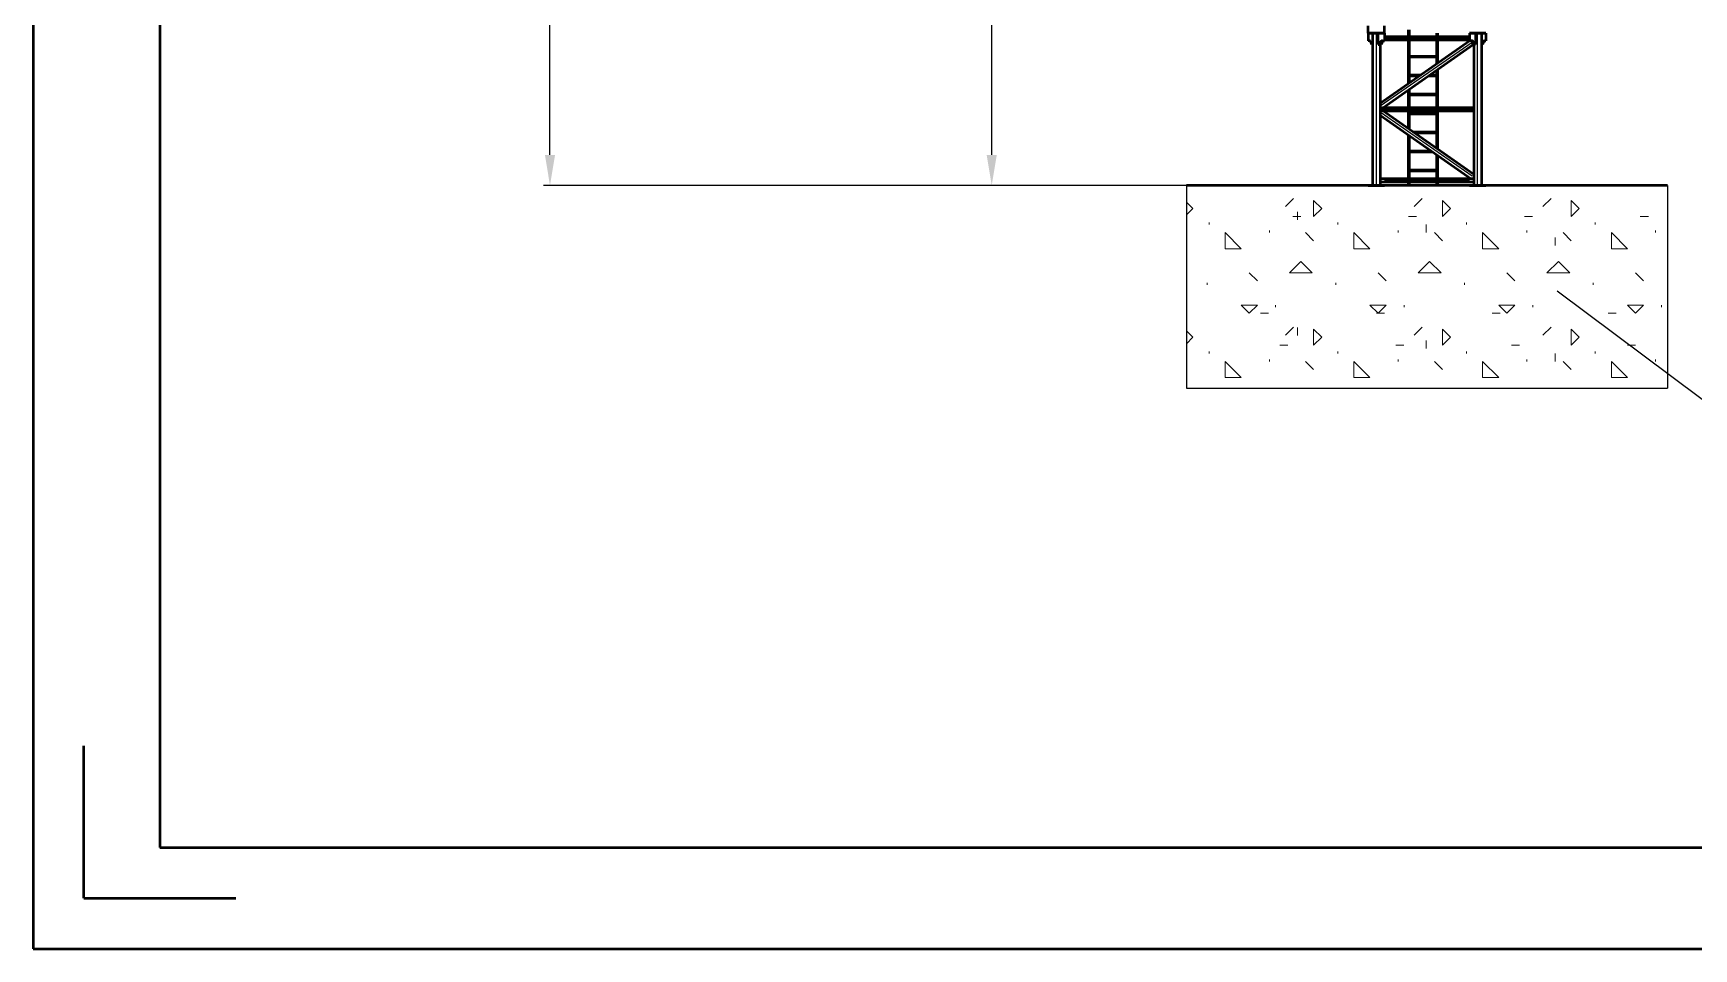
# Model space of a CAD drawing. Header units: millimetres. Extents: x 4452 to 5641, y -238 to 603.
# Drawn here: x 4451.9 to 4779.5, y -238 to -57.4 of the extents above; entities that cross this region are included whole.
import ezdxf
from ezdxf import colors
from ezdxf.entities.mleader import LeaderData, LeaderLine
from ezdxf.math import Vec2, Vec3

# ---------------------------------------------------------------- set-up
doc = ezdxf.new("R2010")
doc.units = ezdxf.units.MM
doc.linetypes.add('CENTER', pattern=[50.8, 31.75, -6.35, 6.35, -6.35])
for name, color, linetype, lineweight in [('中心线层', 1, 'CENTER', 25), ('图层1', 2, 'CENTER', 18), ('图层2', 5, 'Continuous', 70), ('总内框线', 7, 'Continuous', 50), ('标注层', 3, 'Continuous', 25), ('粗实线', 7, 'Continuous', 50), ('细实线', 7, 'Continuous', 25)]:
    doc.layers.add(name, color=color, linetype=linetype, lineweight=lineweight)
doc.styles.add('5号字', font='gbeitc.shx', dxfattribs={"height": 5, "bigfont": 'gbcbig.shx'})
doc.styles.get("Standard").update_dxf_attribs({"font": 'txt', "bigfont": 'gbcbig.shx'})
doc.dimstyles.new('ISO-25', dxfattribs={"dimtxt": 2.5, "dimasz": 2.5, "dimexe": 1.25, "dimexo": 0.625, "dimtad": 1, "dimtxsty": 'Standard', "dimcen": 2.5, "dimadec": 0, "dimazin": 0, "dimtfac": 1, "dimtmove": 0, "dimatfit": 3, "dimfxl": 1, "dimarcsym": 0})

# ---------------------------------------------------------------- blocks, each defined once
blk = doc.blocks.new('*D8')
at = {"layer": 'Defpoints', "color": 0, "transparency": 16777216}
for p in [(4640.98, 410.95), (4716.86, 410.95), (4716.86, -87.39)]:
    blk.add_point(p, dxfattribs=at)
at = {"layer": '标注层', "color": 0, "lineweight": -2, "transparency": 16777216}
for p, q in [((4716.23, 410.95), (4639.73, 410.95)), ((4640.98, -81.39), (4640.98, 404.95)), ((4716.23, -87.39), (4639.73, -87.39))]:
    blk.add_line(p, q, dxfattribs=at)
at = {"layer": '标注层', "color": 0, "transparency": 16777216}
for points in [[(4639.98, 404.95), (4641.98, 404.95), (4640.98, 410.95)], [(4639.98, -81.39), (4641.98, -81.39), (4640.98, -87.39)]]:
    blk.add_solid(points, dxfattribs=at)
at = {"layer": '标注层', "color": 0, "transparency": 16777216, "insert": (4637.85, 161.78), "char_height": 5, "attachment_point": 5, "rotation": 90, "style": '5号字'}
blk.add_mtext('50000', dxfattribs=at)
blk = doc.blocks.new('*D9')
at = {"layer": 'Defpoints', "color": 0, "transparency": 16777216}
for p in [(4553.82, 483.81), (4734.29, 483.81), (4716.86, -87.39)]:
    blk.add_point(p, dxfattribs=at)
at = {"layer": '标注层', "color": 0, "lineweight": -2, "transparency": 16777216}
for p, q in [((4733.66, 483.81), (4552.57, 483.81)), ((4553.82, -81.39), (4553.82, 477.81)), ((4716.23, -87.39), (4552.57, -87.39))]:
    blk.add_line(p, q, dxfattribs=at)
at = {"layer": '标注层', "color": 0, "transparency": 16777216}
for points in [[(4552.82, 477.81), (4554.82, 477.81), (4553.82, 483.81)], [(4552.82, -81.39), (4554.82, -81.39), (4553.82, -87.39)]]:
    blk.add_solid(points, dxfattribs=at)
at = {"layer": '标注层', "color": 0, "transparency": 16777216, "insert": (4550.69, 198.21), "char_height": 5, "attachment_point": 5, "rotation": 90, "style": '5号字'}
blk.add_mtext('57000', dxfattribs=at)
blk = doc.blocks.new('_None')

msp = doc.modelspace()

# ---------------------------------------------------------------- hatches: boundary and pattern name
at = {"layer": '图层2', "lineweight": 5}
h = msp.add_hatch(dxfattribs=at)
h.set_pattern_fill('CONCRE', color=0, style=0, pattern_type=0)
h.set_pattern_definition([(0, (4458.423, -201.505), (25.4, 25.4), [3.175, -22.225]), (90, (4458.423, -201.505), (-25.4, 25.4), [3.175, -22.225]), (135, (4461.598, -201.505), (-25.4, 5e-15), [4.4901, -31.4309]), (0, (4461.598, -187.217), (25.4, 25.4), [3.175, -22.225]), (45, (4463.186, -188.805), (-2e-15, 25.4), [2.245, -33.676]), (135, (4463.186, -188.805), (-25.4, 5e-15), [2.245, -33.676]), (0, (4471.123, -180.867), (25.4, 25.4), [4.4901, -20.9099]), (45, (4471.123, -180.867), (5e-15, 25.4), [3.175, -32.746]), (135, (4475.613, -180.867), (-25.4, 5e-15), [3.175, -32.746]), (90, (4475.886, -195.155), (-25.4, 25.4), [3.175, -22.225]), (45, (4475.886, -195.155), (2e-15, 25.4), [2.245, -33.676]), (135, (4477.473, -193.567), (-25.4, 5e-15), [2.245, -33.676]), (0, (4461.598, -195.155), (25.4, 25.4), [1.5875, -21.2725]), (0, (4480.648, -188.805), (25.4, 25.4), [1.5875, -21.2725]), (90, (4472.71, -185.63), (-25.4, 25.4), [1.5875, -21.2725]), (135, (4475.886, -199.917), (-25.4, 2e-15), [2.245, -33.676]), (135, (4464.773, -182.455), (-25.4, 5e-15), [2.245, -33.676]), (45, (4470.33, -193.17), (2e-15, 25.4), [2.245, -33.676]), (90, (4467.154, -198.33), (-25.4, 25.4), [0.3969, -25.0031]), (90, (4468.345, -187.614), (-25.4, 25.4), [0.3969, -25.0031]), (90, (4480.25, -183.248), (-25.4, 25.4), [0.3969, -25.0031]), (90, (4480.648, -196.742), (-25.4, 25.4), [0.3969, -25.0031])])
h.paths.add_polyline_path([(4679.416, -87.386), (4679.416, -127.386), (4774.305, -127.386), (4774.305, -87.386), (4754.305, -87.386)], flags=0)

# ---------------------------------------------------------------- linework, layer by layer
at = {"layer": '中心线层', "color": 0}
for p, q in [((4716.858, -57.379), (4716.858, -87.386)), ((4718.486, -58.379), (4735.235, -58.379)), ((4736.863, -87.386), (4736.863, -57.379)), ((4735.763, -59.207), (4717.608, -71.797)), ((4717.608, -72.382), (4736.112, -72.382)), ((4735.763, -85.558), (4717.608, -72.968)), ((4718.486, -86.386), (4735.235, -86.386))]:
    msp.add_line(p, q, dxfattribs=at)
at = {"layer": '图层1', "color": 0, "linetype": 'Continuous', "lineweight": 50}
for p, q in [((4715.23, -57.379), (4715.23, -55.906)), ((4715.23, -57.379), (4718.486, -57.379)), ((4718.486, -57.379), (4715.23, -57.379)), ((4715.23, -57.379), (4715.23, -58.851)), ((4715.23, -57.379), (4718.486, -57.379)), ((4718.486, -57.379), (4715.23, -57.379)), ((4715.23, -57.379), (4718.486, -57.379)), ((4718.486, -57.379), (4715.23, -57.379)), ((4715.591, -58.851), (4715.23, -58.851)), ((4715.643, -58.888), (4715.91, -59.629)), ((4716.108, -57.379), (4717.608, -57.379)), ((4716.108, -57.379), (4716.108, -87.386)), ((4716.108, -57.379), (4717.608, -57.379)), ((4717.254, -59.629), (4717.861, -58.892)), ((4735.316, -58.851), (4717.608, -71.247)), ((4718.059, -58.925), (4717.805, -59.629)), ((4717.947, -58.851), (4718.486, -58.851)), ((4718.486, -57.379), (4718.486, -55.906)), ((4718.486, -57.379), (4718.486, -58.851)), ((4735.235, -58.079), (4718.486, -58.079)), ((4718.486, -58.679), (4735.235, -58.679)), ((4738.491, -57.379), (4735.235, -57.379)), ((4735.235, -57.379), (4735.235, -58.851)), ((4735.235, -57.379), (4738.491, -57.379)), ((4735.774, -58.851), (4735.235, -58.851)), ((4735.661, -58.925), (4735.915, -59.629)), ((4736.466, -59.629), (4735.86, -58.892)), ((4737.613, -57.379), (4736.112, -57.379)), ((4736.466, -57.379), (4736.466, -59.629)), ((4737.613, -57.379), (4737.613, -87.386)), ((4738.077, -58.888), (4737.81, -59.629)), ((4738.13, -58.851), (4738.491, -58.851)), ((4738.491, -57.379), (4738.491, -58.851)), ((4716.108, -59.629), (4715.91, -59.629)), ((4717.254, -59.629), (4717.805, -59.629)), ((4717.608, -59.629), (4717.608, -87.386)), ((4718.158, -72.083), (4735.949, -59.629)), ((4736.466, -59.629), (4735.915, -59.629)), ((4736.112, -59.629), (4736.112, -87.386)), ((4737.613, -59.629), (4737.81, -59.629)), ((4736.112, -72.082), (4718.158, -72.082)), ((4717.608, -73.518), (4735.565, -86.086)), ((4736.112, -85.251), (4718.158, -72.682)), ((4718.158, -72.683), (4736.112, -72.683)), ((4715.23, -87.386), (4718.486, -87.386)), ((4718.486, -87.386), (4715.23, -87.386)), ((4715.23, -87.386), (4718.486, -87.386)), ((4718.486, -87.386), (4715.23, -87.386)), ((4716.108, -87.386), (4717.608, -87.386)), ((4716.108, -87.386), (4717.608, -87.386)), ((4736.112, -86.086), (4717.608, -86.086)), ((4717.608, -86.686), (4736.112, -86.686)), ((4738.491, -87.386), (4735.235, -87.386)), ((4735.235, -87.386), (4738.491, -87.386)), ((4738.491, -87.386), (4735.235, -87.386)), ((4735.235, -87.386), (4738.491, -87.386)), ((4737.613, -87.386), (4736.112, -87.386)), ((4737.613, -87.386), (4736.112, -87.386))]:
    msp.add_line(p, q, dxfattribs=at)
at = {"layer": '图层1', "color": 0, "lineweight": 50}
for p, q in [((4723.121, -56.679), (4723.121, -57.379)), ((4723.121, -57.379), (4723.121, -58.079)), ((4723.121, -58.679), (4723.121, -62.153)), ((4723.37, -56.679), (4723.37, -57.379)), ((4723.37, -57.379), (4723.37, -58.079)), ((4723.37, -58.679), (4723.37, -62.327)), ((4728.719, -57.379), (4728.719, -58.079)), ((4728.719, -58.679), (4728.719, -63.469)), ((4728.969, -57.379), (4728.969, -58.079)), ((4728.969, -58.679), (4728.969, -63.294)), ((4723.121, -62.153), (4723.121, -67.388)), ((4723.37, -61.876), (4728.719, -61.876)), ((4728.719, -62.125), (4723.37, -62.125)), ((4723.37, -62.327), (4723.37, -67.213)), ((4728.719, -64.69), (4728.719, -66.072)), ((4728.969, -64.515), (4728.969, -66.246)), ((4723.121, -68.609), (4723.121, -72.082)), ((4723.37, -65.615), (4725.653, -65.615)), ((4725.297, -65.864), (4723.37, -65.864)), ((4723.37, -68.434), (4723.37, -72.082)), ((4728.423, -65.864), (4727.041, -65.864)), ((4727.398, -65.615), (4728.067, -65.615)), ((4728.067, -65.615), (4728.719, -65.615)), ((4728.719, -65.864), (4728.423, -65.864)), ((4728.719, -66.072), (4728.719, -72.082)), ((4728.969, -66.246), (4728.969, -72.082)), ((4723.37, -69.354), (4728.719, -69.354)), ((4728.719, -69.604), (4723.37, -69.604)), ((4723.121, -72.683), (4723.121, -76.156)), ((4723.37, -72.683), (4723.37, -76.331)), ((4723.37, -73.093), (4728.719, -73.093)), ((4728.719, -73.343), (4723.37, -73.343)), ((4728.719, -72.683), (4728.719, -78.693)), ((4728.969, -72.683), (4728.969, -78.519)), ((4723.121, -77.377), (4723.121, -81.199)), ((4723.37, -77.552), (4723.37, -81.024)), ((4724.087, -76.832), (4728.719, -76.832)), ((4728.719, -77.082), (4724.443, -77.082)), ((4728.969, -78.519), (4728.969, -80.25)), ((4723.121, -81.199), (4723.121, -82.612)), ((4723.37, -80.572), (4724.017, -80.572)), ((4723.661, -80.821), (4723.37, -80.821)), ((4723.37, -81.024), (4723.37, -82.438)), ((4725.68, -80.821), (4723.661, -80.821)), ((4724.017, -80.572), (4726.036, -80.572)), ((4728.04, -80.821), (4725.68, -80.821)), ((4726.036, -80.572), (4727.684, -80.572)), ((4728.719, -78.693), (4728.719, -80.075)), ((4728.719, -81.296), (4728.719, -86.086)), ((4728.969, -81.47), (4728.969, -86.086)), ((4723.121, -82.612), (4723.121, -86.086)), ((4723.37, -82.438), (4723.37, -86.086)), ((4723.37, -84.311), (4728.719, -84.311)), ((4728.719, -84.56), (4723.37, -84.56)), ((4723.121, -86.686), (4723.121, -87.386)), ((4723.37, -86.686), (4723.37, -87.386)), ((4728.719, -86.686), (4728.719, -87.386)), ((4728.969, -86.686), (4728.969, -87.386))]:
    msp.add_line(p, q, dxfattribs=at)
at = {"layer": '图层1', "color": 0}
for p, q in [((4723.37, -57.379), (4723.121, -57.379)), ((4723.37, -57.379), (4723.121, -57.379)), ((4723.37, -57.379), (4723.121, -57.379)), ((4723.37, -87.386), (4723.121, -87.386)), ((4723.37, -87.386), (4723.121, -87.386)), ((4728.969, -87.386), (4728.719, -87.386))]:
    msp.add_line(p, q, dxfattribs=at)
at = {"layer": '图层1', "color": 0, "linetype": 'Continuous', "lineweight": 50}
for centre, radius, start, end in [((4715.591, -58.907), 0.0556, 19.81586, 90), ((4717.947, -58.962), 0.111, 90, 140.55416), ((4718.164, -58.962), 0.111, 90, 160.18414), ((4735.557, -58.962), 0.111, 19.81586, 90), ((4735.774, -58.962), 0.111, 39.44584, 90), ((4738.13, -58.907), 0.0556, 90, 160.18414)]:
    msp.add_arc(centre, radius, start, end, dxfattribs=at)
for points, knots in [([(4718.158, -72.083), (4718.158, -72.083), (4718.158, -72.083), (4718.15, -72.086), (4718.135, -72.092), (4718.113, -72.101), (4718.082, -72.114), (4718.039, -72.132), (4717.991, -72.152), (4717.94, -72.175), (4717.887, -72.199), (4717.814, -72.234), (4717.739, -72.272), (4717.664, -72.313), (4717.627, -72.336), (4717.608, -72.348)], [0, 0, 0, 0, 0.0188848, 0.0723393, 0.1121448, 0.1530383, 0.2258274, 0.3003442, 0.3842756, 0.4682602, 0.5539929, 0.6397387, 0.8187254, 0.9093725, 1, 1, 1, 1]), ([(4717.608, -72.417), (4717.635, -72.434), (4717.689, -72.467), (4717.772, -72.511), (4717.857, -72.552), (4717.94, -72.59), (4718.006, -72.619), (4718.057, -72.64), (4718.089, -72.654), (4718.117, -72.666), (4718.135, -72.673), (4718.148, -72.678), (4718.155, -72.681), (4718.159, -72.683), (4718.158, -72.682), (4718.158, -72.682)], [0, 0, 0, 0, 0.1312568, 0.2625689, 0.3976295, 0.5326453, 0.6616375, 0.7276034, 0.7934977, 0.8439172, 0.8953584, 0.9257439, 0.9568028, 0.9872499, 1, 1, 1, 1])]:
    msp.add_open_spline(points, degree=3, knots=knots, dxfattribs=at)
at = {"layer": '总内框线', "color": 0}
for p, q in [((4451.853, 603.043), (4451.853, -237.957)), ((4476.853, 583.043), (4476.853, -217.957)), ((4461.853, -227.957), (4461.853, -197.957)), ((4476.853, -217.957), (5620.853, -217.957)), ((4461.853, -227.957), (4491.853, -227.957)), ((4451.853, -237.957), (5640.853, -237.957))]:
    msp.add_line(p, q, dxfattribs=at)
at = {"layer": '粗实线', "color": 0}
for p, q in [((4717.254, -59.629), (4717.254, -57.379)), ((4774.305, -87.386), (4679.416, -87.386))]:
    msp.add_line(p, q, dxfattribs=at)
at = {"layer": '细实线', "color": 0, "lineweight": -3}
for p, q in [((4679.416, -87.386), (4679.416, -127.386)), ((4774.305, -87.386), (4774.305, -127.386)), ((4679.416, -127.386), (4774.305, -127.386))]:
    msp.add_line(p, q, dxfattribs=at)

# ---------------------------------------------------------------- dimensions: what is measured, and where the dimension line sits
at = {"layer": '标注层', "color": 0}
dim = msp.add_linear_dim(base=(4553.815, 483.81), p1=(4716.858, -87.386), p2=(4734.286, 483.81), angle=90, text='57000', dimstyle='ISO-25', override={"dimasz": 6, "dimtxsty": '5号字'}, dxfattribs=at)
dim.commit()
dim.dimension.update_dxf_attribs({"geometry": '*D9', "text_midpoint": (4550.69, 198.212)})
dim = msp.add_linear_dim(base=(4640.98, 410.946), p1=(4716.858, -87.386), p2=(4716.858, 410.946), angle=90, text='50000', dimstyle='ISO-25', override={"dimasz": 6, "dimtxsty": '5号字'}, dxfattribs=at)
dim.commit()
dim.dimension.update_dxf_attribs({"geometry": '*D8', "text_midpoint": (4640.98, 161.78), "dimtype": 160})

# ---------------------------------------------------------------- leaders
ml = msp.add_multileader_mtext('Standard', dxfattribs=at)
ml.set_content('20', style='5号字')
ml.set_leader_properties()
ml.set_arrow_properties(name='NONE')
ml.build(insert=Vec2(0, 0))
ml.multileader.update_dxf_attribs({"text_left_attachment_type": 6, "text_right_attachment_type": 6, "dogleg_length": 0.36, "arrow_head_size": 5.998})
ctx = ml.context
ctx.base_point, ctx.char_height, ctx.arrow_head_size, ctx.landing_gap_size, ctx.plane_origin = Vec3(4824.034, -156.576), 5, 5.998, 0, Vec3(4775.227, -412.255)
ctx.left_attachment, ctx.right_attachment = 6, 6
notes = []
notes.append((ctx, [(1, (1, 1, 0), (4817.257, -156.576), (1, 0), 6.777, [(0, [(4752.539, -108.157)], 0, [])])]))
ctx.mtext.insert, ctx.mtext.flow_direction = Vec3(4824.034, -150.576), 5
for ctx, leaders in notes:
    for number, flags, end, landing, length, lines in leaders:
        leader = LeaderData()
        leader.index, (leader.has_last_leader_line, leader.has_dogleg_vector, leader.attachment_direction) = number, flags
        leader.last_leader_point, leader.dogleg_vector, leader.dogleg_length = Vec3(end), Vec3(landing), length
        for number, points, colour, breaks in lines:
            line = LeaderLine()
            line.index, line.vertices, line.color, line.breaks = number, Vec3.list(points), colors.encode_raw_color(colour), breaks
            leader.lines.append(line)
        ctx.leaders.append(leader)

doc.saveas('drawing.dxf')
